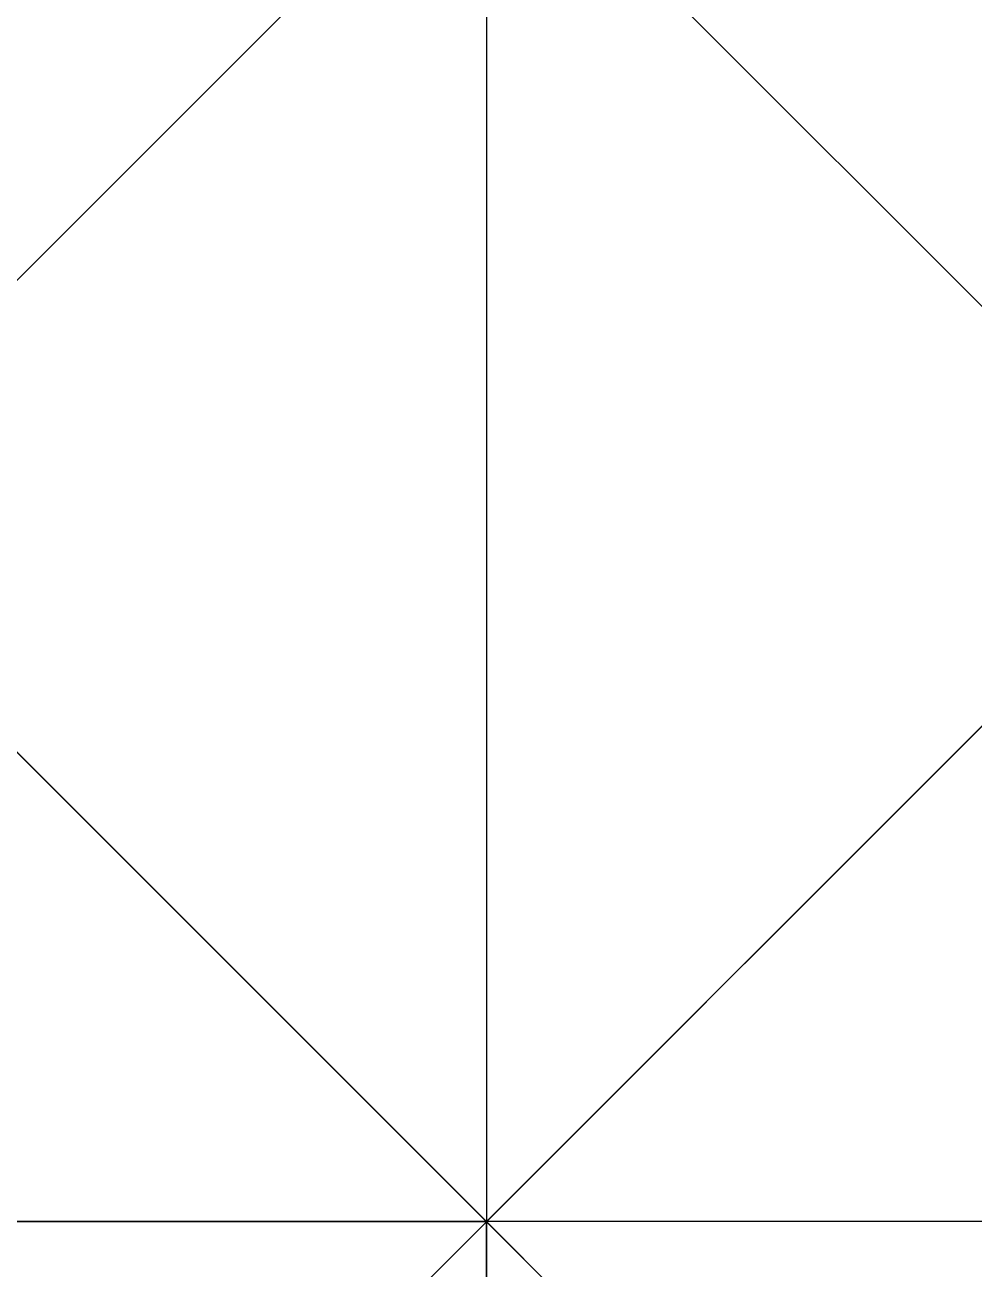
# Model space of a CAD drawing. Header units: metres. Extents: x 0 to 810, y 0 to 745.
# Drawn here: x 0.673 to 1.346, y 4.966 to 5.848 of the extents above; entities that cross this region are included whole.
import ezdxf

# ---------------------------------------------------------------- set-up
doc = ezdxf.new("R2010")
doc.units = ezdxf.units.M
doc.layers.add('forest', color=7, linetype='Continuous')
doc.layers.add('forestfragmentation', color=7, linetype='Continuous')

msp = doc.modelspace()

# ---------------------------------------------------------------- linework, layer by layer
at = {"layer": 'forest', "color": 164}
msp.add_lwpolyline([(0, 0), (2, 0), (4, 2), (4, 3), (3, 4), (2, 4), (2, 5), (1, 6), (0, 5), (0, 13), (1, 13), (2, 14), (1, 15), (1, 17), (0, 18), (0, 24), (2, 26), (1, 27), (0, 27), (0, 63), (63, 63)], dxfattribs=at)
msp.add_lwpolyline([(0, 0), (2, 0), (4, 2), (4, 3), (3, 4), (2, 4), (2, 5), (1, 6), (0, 5), (0, 13), (1, 13), (2, 14), (1, 15), (1, 17), (0, 18), (0, 24), (2, 26), (1, 27), (0, 27), (0, 63), (63, 63)], dxfattribs=at)
msp.add_lwpolyline([(0, 0), (2, 0), (4, 2), (4, 3), (3, 4), (2, 4), (2, 5), (1, 6), (0, 5), (0, 13), (1, 13), (2, 14), (1, 15), (1, 17), (0, 18), (0, 24), (2, 26), (1, 27), (0, 27), (0, 63), (63, 63)], dxfattribs=at)
msp.add_lwpolyline([(0, 0), (2, 0), (4, 2), (4, 3), (3, 4), (2, 4), (2, 5), (1, 6), (0, 5), (0, 13), (1, 13), (2, 14), (1, 15), (1, 17), (0, 18), (0, 24), (2, 26), (1, 27), (0, 27), (0, 63), (63, 63)], dxfattribs=at)
at = {"layer": 'forest', "color": 178}
msp.add_lwpolyline([(2, 0), (2, 4), (1, 5), (0, 5), (0, 63), (63, 63), (63, 0), (2, 0)], dxfattribs=at)
msp.add_lwpolyline([(2, 0), (2, 4), (1, 5), (0, 5), (0, 63), (63, 63), (63, 0), (2, 0)], dxfattribs=at)
msp.add_lwpolyline([(2, 0), (2, 4), (1, 5), (0, 5), (0, 63), (63, 63), (63, 0), (2, 0)], dxfattribs=at)
msp.add_lwpolyline([(2, 0), (2, 4), (1, 5), (0, 5), (0, 63), (63, 63), (63, 0), (2, 0)], dxfattribs=at)
at = {"layer": 'forest', "color": 191}
msp.add_lwpolyline([(0, 0), (0, 2), (1, 2), (2, 3), (3, 3), (4, 4), (4, 7), (3, 8), (2, 8), (1, 7), (1, 5), (0, 5), (0, 63), (63, 63)], dxfattribs=at)
msp.add_lwpolyline([(0, 0), (0, 2), (1, 2), (2, 3), (3, 3), (4, 4), (4, 7), (3, 8), (2, 8), (1, 7), (1, 5), (0, 5), (0, 63), (63, 63)], dxfattribs=at)
msp.add_lwpolyline([(0, 0), (0, 2), (1, 2), (2, 3), (3, 3), (4, 4), (4, 7), (3, 8), (2, 8), (1, 7), (1, 5), (0, 5), (0, 63), (63, 63)], dxfattribs=at)
msp.add_lwpolyline([(0, 0), (0, 2), (1, 2), (2, 3), (3, 3), (4, 4), (4, 7), (3, 8), (2, 8), (1, 7), (1, 5), (0, 5), (0, 63), (63, 63)], dxfattribs=at)
at = {"layer": 'forest', "color": 179}
msp.add_lwpolyline([(0, 0), (0, 5), (1, 5), (2, 6), (1, 7), (0, 7), (0, 63), (63, 63)], dxfattribs=at)
msp.add_lwpolyline([(0, 0), (0, 5), (1, 5), (2, 6), (1, 7), (0, 7), (0, 63), (63, 63)], dxfattribs=at)
msp.add_lwpolyline([(0, 0), (0, 5), (1, 5), (2, 6), (1, 7), (0, 7), (0, 63), (63, 63)], dxfattribs=at)
msp.add_lwpolyline([(0, 0), (0, 5), (1, 5), (2, 6), (1, 7), (0, 7), (0, 63), (63, 63)], dxfattribs=at)
at = {"layer": 'forest', "color": 162}
for points in [[(2, 0), (3, 0), (4, 1), (5, 1), (6, 2), (6, 3), (3, 6), (2, 5), (2, 4), (1, 3), (1, 5), (0, 6), (0, 63), (63, 63)], [(2, 0), (3, 0), (4, 1), (5, 1), (6, 2), (6, 3), (3, 6), (2, 5), (2, 4), (1, 3), (1, 5), (0, 6), (0, 63), (63, 63)], [(2, 0), (3, 0), (4, 1), (5, 1), (6, 2), (6, 3), (3, 6), (2, 5), (2, 4), (1, 3), (1, 5), (0, 6), (0, 63), (63, 63)], [(2, 0), (3, 0), (4, 1), (5, 1), (6, 2), (6, 3), (3, 6), (2, 5), (2, 4), (1, 3), (1, 5), (0, 6), (0, 63), (63, 63)], [(11, 18), (11, 12), (10, 11), (10, 8), (9, 7), (7, 7), (6, 8), (5, 8), (3, 6), (2, 6), (0, 4), (1, 3), (1, 2), (2, 1), (2, 0), (0, 0)], [(11, 18), (11, 12), (10, 11), (10, 8), (9, 7), (7, 7), (6, 8), (5, 8), (3, 6), (2, 6), (0, 4), (1, 3), (1, 2), (2, 1), (2, 0), (0, 0)], [(11, 18), (11, 12), (10, 11), (10, 8), (9, 7), (7, 7), (6, 8), (5, 8), (3, 6), (2, 6), (0, 4), (1, 3), (1, 2), (2, 1), (2, 0), (0, 0)], [(11, 18), (11, 12), (10, 11), (10, 8), (9, 7), (7, 7), (6, 8), (5, 8), (3, 6), (2, 6), (0, 4), (1, 3), (1, 2), (2, 1), (2, 0), (0, 0)]]:
    msp.add_lwpolyline(points, dxfattribs=at)
at = {"layer": 'forest', "color": 170}
msp.add_lwpolyline([(0, 0), (0, 5), (1, 5), (2, 6), (2, 7), (3, 8), (2, 9), (2, 11), (3, 12), (3, 13), (2, 14), (1, 14), (1, 17), (0, 18), (0, 60), (1, 59), (4, 62), (4, 63), (47, 63)], dxfattribs=at)
msp.add_lwpolyline([(0, 0), (0, 5), (1, 5), (2, 6), (2, 7), (3, 8), (2, 9), (2, 11), (3, 12), (3, 13), (2, 14), (1, 14), (1, 17), (0, 18), (0, 60), (1, 59), (4, 62), (4, 63), (47, 63)], dxfattribs=at)
msp.add_lwpolyline([(0, 0), (0, 5), (1, 5), (2, 6), (2, 7), (3, 8), (2, 9), (2, 11), (3, 12), (3, 13), (2, 14), (1, 14), (1, 17), (0, 18), (0, 60), (1, 59), (4, 62), (4, 63), (47, 63)], dxfattribs=at)
msp.add_lwpolyline([(0, 0), (0, 5), (1, 5), (2, 6), (2, 7), (3, 8), (2, 9), (2, 11), (3, 12), (3, 13), (2, 14), (1, 14), (1, 17), (0, 18), (0, 60), (1, 59), (4, 62), (4, 63), (47, 63)], dxfattribs=at)
at = {"layer": 'forest', "color": 192}
msp.add_lwpolyline([(10, 0), (11, 1), (9, 3), (8, 3), (7, 4), (4, 4), (3, 5), (1, 5), (0, 6), (0, 9), (1, 10), (1, 12), (2, 12), (3, 13), (3, 14), (2, 15), (1, 14), (0, 14), (0, 63), (63, 63)], dxfattribs=at)
msp.add_lwpolyline([(10, 0), (11, 1), (9, 3), (8, 3), (7, 4), (4, 4), (3, 5), (1, 5), (0, 6), (0, 9), (1, 10), (1, 12), (2, 12), (3, 13), (3, 14), (2, 15), (1, 14), (0, 14), (0, 63), (63, 63)], dxfattribs=at)
msp.add_lwpolyline([(10, 0), (11, 1), (9, 3), (8, 3), (7, 4), (4, 4), (3, 5), (1, 5), (0, 6), (0, 9), (1, 10), (1, 12), (2, 12), (3, 13), (3, 14), (2, 15), (1, 14), (0, 14), (0, 63), (63, 63)], dxfattribs=at)
msp.add_lwpolyline([(10, 0), (11, 1), (9, 3), (8, 3), (7, 4), (4, 4), (3, 5), (1, 5), (0, 6), (0, 9), (1, 10), (1, 12), (2, 12), (3, 13), (3, 14), (2, 15), (1, 14), (0, 14), (0, 63), (63, 63)], dxfattribs=at)
at = {"layer": 'forest', "color": 137}
for points in [[(0, 4), (0, 5), (2, 7), (2, 9), (1, 10), (0, 9), (0, 63), (63, 63)], [(0, 4), (0, 5), (2, 7), (2, 9), (1, 10), (0, 9), (0, 63), (63, 63)], [(0, 4), (0, 5), (2, 7), (2, 9), (1, 10), (0, 9), (0, 63), (63, 63)], [(0, 4), (0, 5), (2, 7), (2, 9), (1, 10), (0, 9), (0, 63), (63, 63)], [(0, 0), (0, 5), (1, 5), (2, 6), (3, 6), (6, 9), (8, 9), (9, 8), (10, 8), (11, 7), (13, 7), (15, 9), (15, 10), (14, 11), (3, 11), (2, 12), (3, 13), (2, 14), (2, 15), (3, 16), (4, 16), (5, 17), (5, 19)], [(0, 0), (0, 5), (1, 5), (2, 6), (3, 6), (6, 9), (8, 9), (9, 8), (10, 8), (11, 7), (13, 7), (15, 9), (15, 10), (14, 11), (3, 11), (2, 12), (3, 13), (2, 14), (2, 15), (3, 16), (4, 16), (5, 17), (5, 19)], [(0, 0), (0, 5), (1, 5), (2, 6), (3, 6), (6, 9), (8, 9), (9, 8), (10, 8), (11, 7), (13, 7), (15, 9), (15, 10), (14, 11), (3, 11), (2, 12), (3, 13), (2, 14), (2, 15), (3, 16), (4, 16), (5, 17), (5, 19)], [(0, 0), (0, 5), (1, 5), (2, 6), (3, 6), (6, 9), (8, 9), (9, 8), (10, 8), (11, 7), (13, 7), (15, 9), (15, 10), (14, 11), (3, 11), (2, 12), (3, 13), (2, 14), (2, 15), (3, 16), (4, 16), (5, 17), (5, 19)]]:
    msp.add_lwpolyline(points, dxfattribs=at)
at = {"layer": 'forest', "color": 169}
msp.add_lwpolyline([(0, 0), (0, 5), (1, 6), (1, 7), (0, 8), (0, 35), (1, 34), (2, 35), (2, 37)], dxfattribs=at)
msp.add_lwpolyline([(0, 0), (0, 5), (1, 6), (1, 7), (0, 8), (0, 35), (1, 34), (2, 35), (2, 37)], dxfattribs=at)
msp.add_lwpolyline([(0, 0), (0, 5), (1, 6), (1, 7), (0, 8), (0, 35), (1, 34), (2, 35), (2, 37)], dxfattribs=at)
msp.add_lwpolyline([(0, 0), (0, 5), (1, 6), (1, 7), (0, 8), (0, 35), (1, 34), (2, 35), (2, 37)], dxfattribs=at)
at = {"layer": 'forest', "color": 175}
msp.add_lwpolyline([(7, 2), (6, 3), (5, 3), (3, 5), (2, 5), (1, 6), (0, 6), (0, 18)], dxfattribs=at)
msp.add_lwpolyline([(7, 2), (6, 3), (5, 3), (3, 5), (2, 5), (1, 6), (0, 6), (0, 18)], dxfattribs=at)
msp.add_lwpolyline([(7, 2), (6, 3), (5, 3), (3, 5), (2, 5), (1, 6), (0, 6), (0, 18)], dxfattribs=at)
msp.add_lwpolyline([(7, 2), (6, 3), (5, 3), (3, 5), (2, 5), (1, 6), (0, 6), (0, 18)], dxfattribs=at)
at = {"layer": 'forest', "color": 114}
msp.add_lwpolyline([(8, 3), (7, 3), (6, 4), (2, 4), (0, 6), (0, 12), (3, 12), (4, 11), (5, 11), (6, 12), (8, 12)], dxfattribs=at)
msp.add_lwpolyline([(8, 3), (7, 3), (6, 4), (2, 4), (0, 6), (0, 12), (3, 12), (4, 11), (5, 11), (6, 12), (8, 12)], dxfattribs=at)
msp.add_lwpolyline([(8, 3), (7, 3), (6, 4), (2, 4), (0, 6), (0, 12), (3, 12), (4, 11), (5, 11), (6, 12), (8, 12)], dxfattribs=at)
msp.add_lwpolyline([(8, 3), (7, 3), (6, 4), (2, 4), (0, 6), (0, 12), (3, 12), (4, 11), (5, 11), (6, 12), (8, 12)], dxfattribs=at)
at = {"layer": 'forest', "color": 127}
msp.add_lwpolyline([(0, 1), (0, 5), (1, 5), (6, 10), (8, 10), (8, 8), (6, 6), (6, 5), (5, 4), (5, 3), (4, 2), (4, 1), (0, 1)], dxfattribs=at)
msp.add_lwpolyline([(0, 1), (0, 5), (1, 5), (6, 10), (8, 10), (8, 8), (6, 6), (6, 5), (5, 4), (5, 3), (4, 2), (4, 1), (0, 1)], dxfattribs=at)
msp.add_lwpolyline([(0, 1), (0, 5), (1, 5), (6, 10), (8, 10), (8, 8), (6, 6), (6, 5), (5, 4), (5, 3), (4, 2), (4, 1), (0, 1)], dxfattribs=at)
msp.add_lwpolyline([(0, 1), (0, 5), (1, 5), (6, 10), (8, 10), (8, 8), (6, 6), (6, 5), (5, 4), (5, 3), (4, 2), (4, 1), (0, 1)], dxfattribs=at)
at = {"layer": 'forest', "color": 177}
msp.add_lwpolyline([(10, 2), (6, 2), (6, 4), (7, 5), (7, 6), (6, 7), (5, 6), (3, 6), (3, 8), (2, 9), (1, 8), (1, 1), (2, 0), (4, 0), (0, 0)], dxfattribs=at)
msp.add_lwpolyline([(10, 2), (6, 2), (6, 4), (7, 5), (7, 6), (6, 7), (5, 6), (3, 6), (3, 8), (2, 9), (1, 8), (1, 1), (2, 0), (4, 0), (0, 0)], dxfattribs=at)
msp.add_lwpolyline([(10, 2), (6, 2), (6, 4), (7, 5), (7, 6), (6, 7), (5, 6), (3, 6), (3, 8), (2, 9), (1, 8), (1, 1), (2, 0), (4, 0), (0, 0)], dxfattribs=at)
msp.add_lwpolyline([(10, 2), (6, 2), (6, 4), (7, 5), (7, 6), (6, 7), (5, 6), (3, 6), (3, 8), (2, 9), (1, 8), (1, 1), (2, 0), (4, 0), (0, 0)], dxfattribs=at)
at = {"layer": 'forestfragmentation', "color": 72}
for points in [[(5, 4), (5, 5), (6, 6), (5, 7), (4, 7), (3, 6), (2, 6), (1, 5), (0, 5), (0, 9), (1, 10), (3, 10), (4, 11), (4, 13), (6, 15), (8, 15)], [(5, 4), (5, 5), (6, 6), (5, 7), (4, 7), (3, 6), (2, 6), (1, 5), (0, 5), (0, 9), (1, 10), (3, 10), (4, 11), (4, 13), (6, 15), (8, 15)], [(5, 4), (5, 5), (6, 6), (5, 7), (4, 7), (3, 6), (2, 6), (1, 5), (0, 5), (0, 9), (1, 10), (3, 10), (4, 11), (4, 13), (6, 15), (8, 15)], [(5, 4), (5, 5), (6, 6), (5, 7), (4, 7), (3, 6), (2, 6), (1, 5), (0, 5), (0, 9), (1, 10), (3, 10), (4, 11), (4, 13), (6, 15), (8, 15)], [(0, 5), (0, 7), (2, 9), (2, 10), (4, 12), (4, 13), (5, 13), (8, 10), (8, 5), (5, 5), (4, 6), (2, 6), (1, 5), (0, 5)], [(0, 5), (0, 7), (2, 9), (2, 10), (4, 12), (4, 13), (5, 13), (8, 10), (8, 5), (5, 5), (4, 6), (2, 6), (1, 5), (0, 5)], [(0, 5), (0, 7), (2, 9), (2, 10), (4, 12), (4, 13), (5, 13), (8, 10), (8, 5), (5, 5), (4, 6), (2, 6), (1, 5), (0, 5)], [(0, 5), (0, 7), (2, 9), (2, 10), (4, 12), (4, 13), (5, 13), (8, 10), (8, 5), (5, 5), (4, 6), (2, 6), (1, 5), (0, 5)]]:
    msp.add_lwpolyline(points, dxfattribs=at)
at = {"layer": 'forestfragmentation', "color": 117}
msp.add_lwpolyline([(5, 4), (4, 5), (2, 5), (1, 6), (1, 8), (2, 9), (3, 9), (5, 11), (5, 12), (6, 13), (8, 13)], dxfattribs=at)
msp.add_lwpolyline([(5, 4), (4, 5), (2, 5), (1, 6), (1, 8), (2, 9), (3, 9), (5, 11), (5, 12), (6, 13), (8, 13)], dxfattribs=at)
msp.add_lwpolyline([(5, 4), (4, 5), (2, 5), (1, 6), (1, 8), (2, 9), (3, 9), (5, 11), (5, 12), (6, 13), (8, 13)], dxfattribs=at)
msp.add_lwpolyline([(5, 4), (4, 5), (2, 5), (1, 6), (1, 8), (2, 9), (3, 9), (5, 11), (5, 12), (6, 13), (8, 13)], dxfattribs=at)
at = {"layer": 'forestfragmentation', "color": 41}
msp.add_lwpolyline([(0, 5), (0, 7), (2, 9), (3, 9), (4, 8), (4, 7), (3, 6), (2, 6), (1, 5), (0, 5)], dxfattribs=at)
msp.add_lwpolyline([(0, 5), (0, 7), (2, 9), (3, 9), (4, 8), (4, 7), (3, 6), (2, 6), (1, 5), (0, 5)], dxfattribs=at)
msp.add_lwpolyline([(0, 5), (0, 7), (2, 9), (3, 9), (4, 8), (4, 7), (3, 6), (2, 6), (1, 5), (0, 5)], dxfattribs=at)
msp.add_lwpolyline([(0, 5), (0, 7), (2, 9), (3, 9), (4, 8), (4, 7), (3, 6), (2, 6), (1, 5), (0, 5)], dxfattribs=at)
at = {"layer": 'forestfragmentation', "color": 55}
msp.add_lwpolyline([(0, 3), (0, 5), (1, 5), (2, 6), (7, 6), (7, 5), (6, 4), (2, 4), (1, 3), (0, 3)], dxfattribs=at)
msp.add_lwpolyline([(0, 3), (0, 5), (1, 5), (2, 6), (7, 6), (7, 5), (6, 4), (2, 4), (1, 3), (0, 3)], dxfattribs=at)
msp.add_lwpolyline([(0, 3), (0, 5), (1, 5), (2, 6), (7, 6), (7, 5), (6, 4), (2, 4), (1, 3), (0, 3)], dxfattribs=at)
msp.add_lwpolyline([(0, 3), (0, 5), (1, 5), (2, 6), (7, 6), (7, 5), (6, 4), (2, 4), (1, 3), (0, 3)], dxfattribs=at)

doc.saveas('drawing.dxf')
